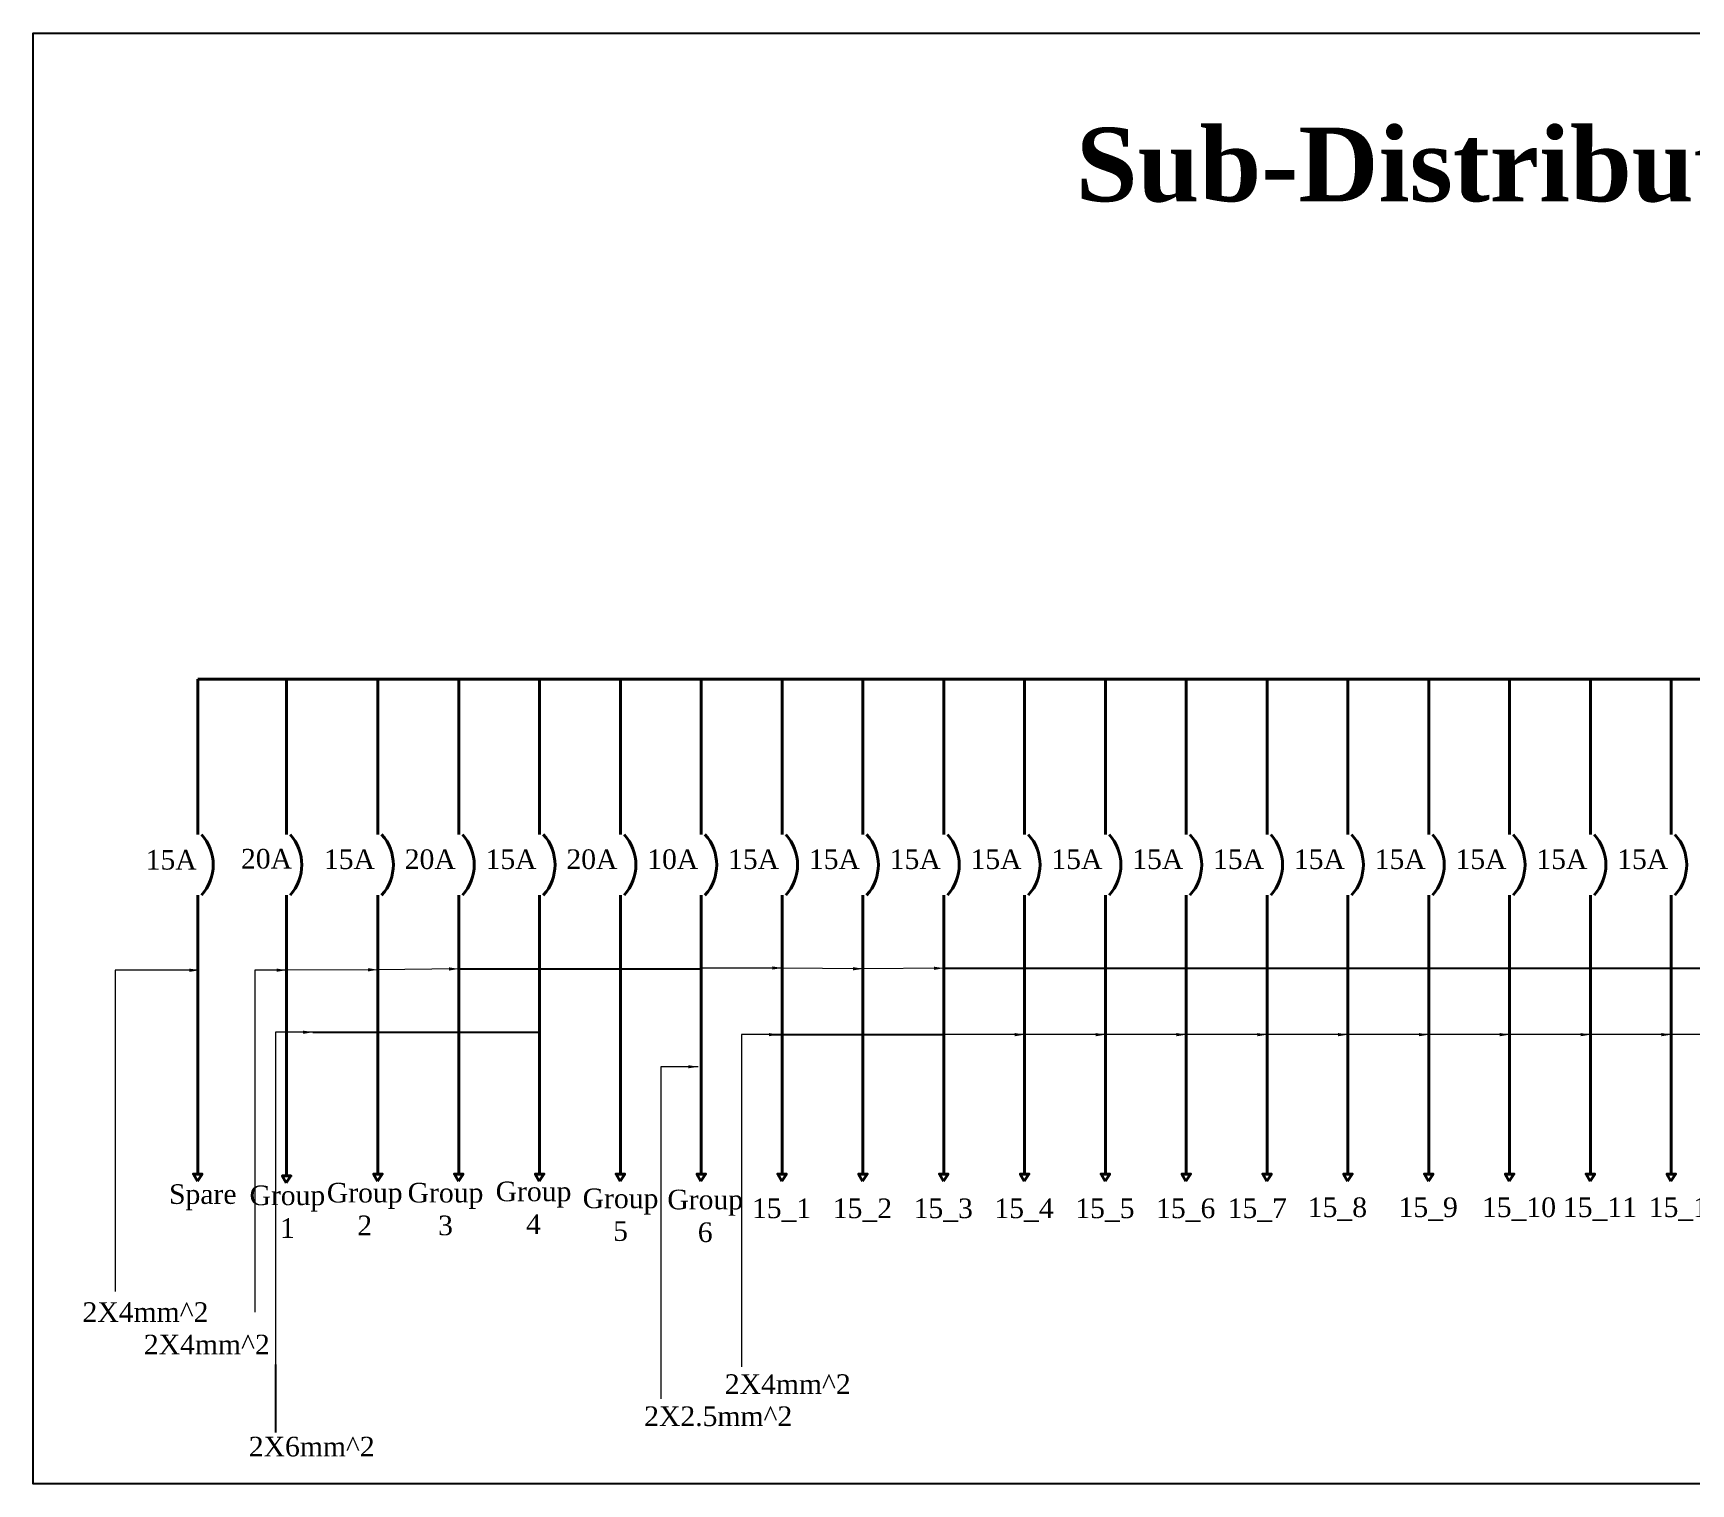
# Model space of a CAD drawing. Header units: inches. Extents: x -412 to 20037, y 548 to 16595.
# Drawn here: x 7636 to 8650, y 7562 to 8449 of the extents above; entities that cross this region are included whole.
import ezdxf

# ---------------------------------------------------------------- set-up
doc = ezdxf.new("R2010")
doc.units = ezdxf.units.IN
doc.header["$MEASUREMENT"] = 0
doc.styles.add('A', font='times.ttf', dxfattribs={"height": 12})
doc.styles.add('Komol Dim', font='ARIALN.TTF')
doc.dimstyles.new('komol Dim', dxfattribs={"dimscale": 0, "dimtxt": 6, "dimasz": 2, "dimexe": 0.5, "dimexo": 0, "dimgap": 0, "dimtad": 2, "dimdec": 1, "dimzin": 3, "dimdsep": 46, "dimlunit": 4, "dimtxsty": 'Komol Dim', "dimblk": 'do.col', "dimcen": 1, "dimdle": 1, "dimclrd": 7, "dimclre": 8, "dimclrt": 256, "dimaunit": 1, "dimadec": 0, "dimazin": 0, "dimtfac": 1, "dimtdec": 1, "dimtofl": 0, "dimtmove": 2, "dimatfit": 3, "dimfxl": 1, "dimtfill": 1, "dimtfillclr": 3, "dimtolj": 1, "dimtzin": 0, "dimlwd": 13, "dimlwe": 13, "dimarcsym": 0})

# ---------------------------------------------------------------- blocks, each defined once
blk = doc.blocks.new('do.col')
at = {"color": 0, "linetype": 'ByBlock', "lineweight": -2}
for p in [(-1, 0), (0, 1), (0, -1), (1, 0)]:
    blk.add_line(p, (0, 0), dxfattribs=at)
at = {"color": 3, "const_width": 0.375}
blk.add_lwpolyline([(-0.1875, 0, 1), (0.1875, 0, 1)], format="xyb", close=True, dxfattribs=at)

msp = doc.modelspace()

# ---------------------------------------------------------------- linework, layer by layer
at = {"color": 7, "lineweight": 40}
for p, q in [((7736.76, 8053.65), (7736.76, 7958.64)), ((7736.76, 8053.65), (8966.18, 8053.65)), ((7790.93, 8053.65), (7790.93, 7958.64)), ((7846.92, 8053.65), (7846.92, 7958.64)), ((7896.35, 8053.65), (7896.35, 7958.64)), ((7945.77, 8053.65), (7945.77, 7958.64)), ((7995.19, 8053.65), (7995.19, 7958.64)), ((8044.62, 8053.65), (8044.62, 7958.64)), ((8094.04, 8053.65), (8094.04, 7958.64)), ((8143.46, 8053.65), (8143.46, 7958.64)), ((8192.89, 8053.65), (8192.89, 7958.64)), ((8242.31, 8053.65), (8242.31, 7958.64)), ((8291.73, 8053.65), (8291.73, 7958.64)), ((8341.16, 8053.65), (8341.16, 7958.64)), ((8390.58, 8053.65), (8390.58, 7958.64)), ((8440, 8053.65), (8440, 7958.64)), ((8489.42, 8053.65), (8489.42, 7958.64)), ((8538.85, 8053.65), (8538.85, 7958.64)), ((8588.27, 8053.65), (8588.27, 7958.64)), ((8637.69, 8053.65), (8637.69, 7958.64)), ((7736.76, 7921.5), (7736.76, 7750.94)), ((7790.93, 7921.5), (7790.93, 7750.94)), ((7846.92, 7921.5), (7846.92, 7750.94)), ((7896.35, 7921.5), (7896.35, 7750.94)), ((7945.77, 7921.5), (7945.77, 7750.94)), ((7995.19, 7921.5), (7995.19, 7750.94)), ((8044.62, 7921.5), (8044.62, 7750.94)), ((8094.04, 7921.5), (8094.04, 7750.94)), ((8143.46, 7921.5), (8143.46, 7750.94)), ((8192.89, 7921.5), (8192.89, 7750.94)), ((8242.31, 7921.5), (8242.31, 7750.94)), ((8291.73, 7921.5), (8291.73, 7750.94)), ((8341.16, 7921.5), (8341.16, 7750.94)), ((8390.58, 7921.5), (8390.58, 7750.94)), ((8440, 7921.5), (8440, 7750.94)), ((8489.42, 7921.5), (8489.42, 7750.94)), ((8538.85, 7921.5), (8538.85, 7750.94)), ((8588.27, 7921.5), (8588.27, 7750.94)), ((8637.69, 7921.5), (8637.69, 7750.94))]:
    msp.add_line(p, q, dxfattribs=at)
for p, q in [((7896.35, 7876.44), (8044.62, 7876.54)), ((8192.89, 7876.85), (8834.07, 7876.82)), ((7807.18, 7837.7), (7945.77, 7837.7)), ((8088.08, 7836.25), (8192.89, 7836.22)), ((7784.35, 7634.55), (7784.35, 7593.02))]:
    msp.add_line(p, q)
msp.add_lwpolyline([(9857, 7561.54), (7636.1, 7561.54), (7636.1, 8448.62), (9857, 8448.62)], close=True)
for points in [[(7736.53, 7746.59), (7739.39, 7750.94), (7734.12, 7750.94), (7736.53, 7746.59)], [(7790.82, 7745.51), (7793.69, 7749.86), (7788.42, 7749.86), (7790.82, 7745.51)], [(7846.69, 7746.59), (7849.56, 7750.94), (7844.29, 7750.94), (7846.69, 7746.59)], [(7896.12, 7746.59), (7898.98, 7750.94), (7893.71, 7750.94), (7896.12, 7746.59)], [(7945.54, 7746.59), (7948.41, 7750.94), (7943.14, 7750.94), (7945.54, 7746.59)], [(7994.96, 7746.59), (7997.83, 7750.94), (7992.56, 7750.94), (7994.96, 7746.59)], [(8044.38, 7746.59), (8047.25, 7750.94), (8041.98, 7750.94), (8044.38, 7746.59)], [(8093.81, 7746.59), (8096.67, 7750.94), (8091.41, 7750.94), (8093.81, 7746.59)], [(8143.23, 7746.59), (8146.1, 7750.94), (8140.83, 7750.94), (8143.23, 7746.59)], [(8192.65, 7746.59), (8195.52, 7750.94), (8190.25, 7750.94), (8192.65, 7746.59)], [(8242.08, 7746.59), (8244.94, 7750.94), (8239.67, 7750.94), (8242.08, 7746.59)], [(8291.5, 7746.59), (8294.37, 7750.94), (8289.1, 7750.94), (8291.5, 7746.59)], [(8340.92, 7746.59), (8343.79, 7750.94), (8338.52, 7750.94), (8340.92, 7746.59)], [(8390.35, 7746.59), (8393.21, 7750.94), (8387.94, 7750.94), (8390.35, 7746.59)], [(8439.77, 7746.59), (8442.64, 7750.94), (8437.37, 7750.94), (8439.77, 7746.59)], [(8489.19, 7746.59), (8492.06, 7750.94), (8486.79, 7750.94), (8489.19, 7746.59)], [(8538.62, 7746.59), (8541.48, 7750.94), (8536.21, 7750.94), (8538.62, 7746.59)], [(8588.04, 7746.59), (8590.91, 7750.94), (8585.64, 7750.94), (8588.04, 7746.59)], [(8637.46, 7746.59), (8640.33, 7750.94), (8635.06, 7750.94), (8637.46, 7746.59)]]:
    msp.add_lwpolyline(points, close=True, dxfattribs=at)
for centre in [(7718.74, 7940.07), (7772.92, 7940.07), (7828.91, 7940.07), (7878.33, 7940.07), (7927.75, 7940.07), (7977.18, 7940.07), (8026.6, 7940.07), (8076.02, 7940.07), (8125.45, 7940.07), (8174.87, 7940.07), (8224.29, 7940.07), (8273.72, 7940.07), (8323.14, 7940.07), (8372.56, 7940.07), (8421.99, 7940.07), (8471.41, 7940.07), (8520.83, 7940.07), (8570.25, 7940.07), (8619.68, 7940.07)]:
    msp.add_arc(centre, 27.46, 317.44913, 42.55087, dxfattribs=at)

# ---------------------------------------------------------------- texts
at = {"color": 7, "lineweight": 30, "insert": (8755.13, 8360.73), "char_height": 45, "width": 1064.874, "attachment_point": 5, "style": 'A'}
msp.add_mtext('{\\fTimes New Roman|b1|i0|c0|p18;Sub-Distribution Board Diagram}', dxfattribs=at)
at = {"color": 7, "lineweight": 40, "char_height": 12, "style": 'A'}
for s, insert, width, attachment_point in [('15A', (7704.88, 7949.16), 18.0749, 1), ('20A', (7763.17, 7949.78), 18.0749, 1), ('15A', (7813.87, 7949.5), 18.0749, 1), ('20A', (7863.29, 7949.5), 18.0749, 1), ('15A', (7912.72, 7949.5), 18.0749, 1), ('20A', (7962.14, 7949.5), 18.0749, 1), ('10A', (8011.56, 7949.5), 18.0749, 1), ('15A', (8060.98, 7949.5), 18.0749, 1), ('15A', (8110.41, 7949.5), 18.0749, 1), ('15A', (8159.83, 7949.5), 18.0749, 1), ('15A', (8209.25, 7949.5), 18.0749, 1), ('15A', (8258.68, 7949.5), 18.0749, 1), ('15A', (8308.1, 7949.5), 18.0749, 1), ('15A', (8357.52, 7949.5), 18.0749, 1), ('15A', (8406.95, 7949.5), 18.0749, 1), ('15A', (8456.37, 7949.5), 18.0749, 1), ('15A', (8505.79, 7949.5), 18.0749, 1), ('15A', (8555.22, 7949.5), 18.0749, 1), ('15A', (8604.64, 7949.5), 18.0749, 1), ('Spare', (7719.19, 7744.72), 25.8059, 1), ('Group 1', (7791.55, 7743.96), 25.8059, 2), ('Group 2', (7838.82, 7745.59), 25.8059, 2), ('Group 3', (7888.24, 7745.59), 25.8059, 2), ('Group 4', (7942.05, 7746.36), 25.8059, 2), ('Group 5', (7995.25, 7742.11), 25.8059, 2), ('Group 6', (8047.03, 7741.4), 25.8059, 2), ('15_1', (8075.58, 7736.03), 25.8059, 1), ('15_2', (8125.01, 7736.03), 25.8059, 1), ('15_3', (8174.43, 7736.03), 25.8059, 1), ('15_4', (8223.85, 7736.03), 25.8059, 1), ('15_5', (8273.28, 7736.03), 25.8059, 1), ('15_6', (8322.7, 7736.03), 25.8059, 1), ('15_7', (8366.47, 7736.08), 25.8059, 1), ('15_8', (8415.44, 7736.67), 25.8059, 1), ('15_9', (8470.94, 7736.67), 25.8059, 1), ('15_10', (8521.94, 7736.67), 25.8059, 1), ('15_11', (8571.44, 7736.67), 25.8059, 1), ('15_12', (8623.94, 7736.67), 25.8059, 1), ('2X4mm^ 2', (7666.28, 7672.57), 43.9266, 1), ('2X4mm^ 2', (7703.79, 7652.72), 43.9266, 1), ('2X4mm^ 2', (8059, 7628.52), 43.9266, 1), ('2X2.5mm^ 2', (8009.68, 7608.89), 43.9266, 1), ('2X6mm^ 2', (7767.94, 7590.32), 43.9266, 1)]:
    msp.add_mtext(s, dxfattribs=dict(at, insert=insert, width=width, attachment_point=attachment_point))

# ---------------------------------------------------------------- leaders
at = {"color": 7, "lineweight": 40}
msp.add_leader([(7737.69, 7875.61), (7686.25, 7875.61), (7686.25, 7679.09)], dimstyle='komol Dim', override={"dimscale": 1, "dimasz": 6, "dimtad": 0, "dimfxl": 0, "dimfxlon": 1, "dimarcsym": 1}, dxfattribs=at)
for points in [[(7790.93, 7875.65), (7771.63, 7875.65), (7771.63, 7666.48)], [(7846.92, 7875.91), (7790.93, 7875.65)], [(7896.35, 7876.44), (7846.92, 7875.91)], [(8094.04, 7876.97), (8044.62, 7876.97)], [(8143.46, 7876.46), (8094.04, 7876.97)], [(8192.89, 7876.85), (8143.46, 7876.46)], [(7807.18, 7837.7), (7784.35, 7837.7), (7784.35, 7634.55)], [(8091.94, 7836.22), (8069.12, 7836.22), (8069.12, 7633.07)], [(8242.31, 7836.22), (8192.89, 7836.22)], [(8291.73, 7836.22), (8242.31, 7836.22)], [(8341.16, 7836.22), (8291.73, 7836.22)], [(8390.58, 7836.22), (8341.16, 7836.22)], [(8440, 7836.22), (8390.58, 7836.22)], [(8489.42, 7836.22), (8440, 7836.22)], [(8538.85, 7836.22), (8489.42, 7836.22)], [(8588.27, 7836.22), (8538.85, 7836.22)], [(8637.69, 7836.22), (8588.27, 7836.22)], [(8687.12, 7836.22), (8637.69, 7836.22)], [(8042.62, 7816.58), (8019.8, 7816.58), (8019.8, 7613.44)]]:
    msp.add_leader(points, dimstyle='komol Dim', override={"dimscale": 1, "dimasz": 6, "dimtad": 0})

doc.saveas('drawing.dxf')
